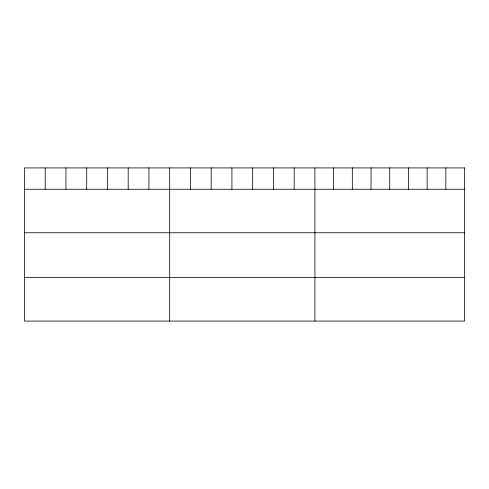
<?xml version="1.0" encoding="UTF-8"?>
<svg xmlns="http://www.w3.org/2000/svg" width="489" height="489" viewBox="0 0 489 489"><rect width="100%" height="100%" fill="white"/><g stroke="black" fill="none" stroke-linecap="round" stroke-linejoin="round"><path stroke-width="0.73" d="M24.45 189.261L464.55 189.261M24.45 232.758L464.55 232.758M24.45 277.575L464.55 277.575M445.846 167.923L445.846 189.261M427.141 167.923L427.141 189.261M408.437 167.923L408.437 189.261M389.733 167.923L389.733 189.261M371.029 167.923L371.029 189.261M352.324 167.923L352.324 189.261M333.62 167.923L333.62 189.261M314.916 167.923L314.916 321.077M294.17 167.923L294.17 189.261M273.418 167.923L273.418 189.261M252.672 167.923L252.672 189.261M231.927 167.923L231.927 189.261M211.181 167.923L211.181 189.261M190.429 167.923L190.429 189.261M169.683 167.923L169.683 321.077M148.937 167.923L148.937 189.261M128.185 167.923L128.185 189.261M107.439 167.923L107.439 189.261M86.694 167.923L86.694 189.261M65.948 167.923L65.948 189.261M45.196 167.923L45.196 189.261M464.55 167.923L24.45 167.923L24.45 321.077L464.55 321.077L464.55 167.923"/></g></svg>
